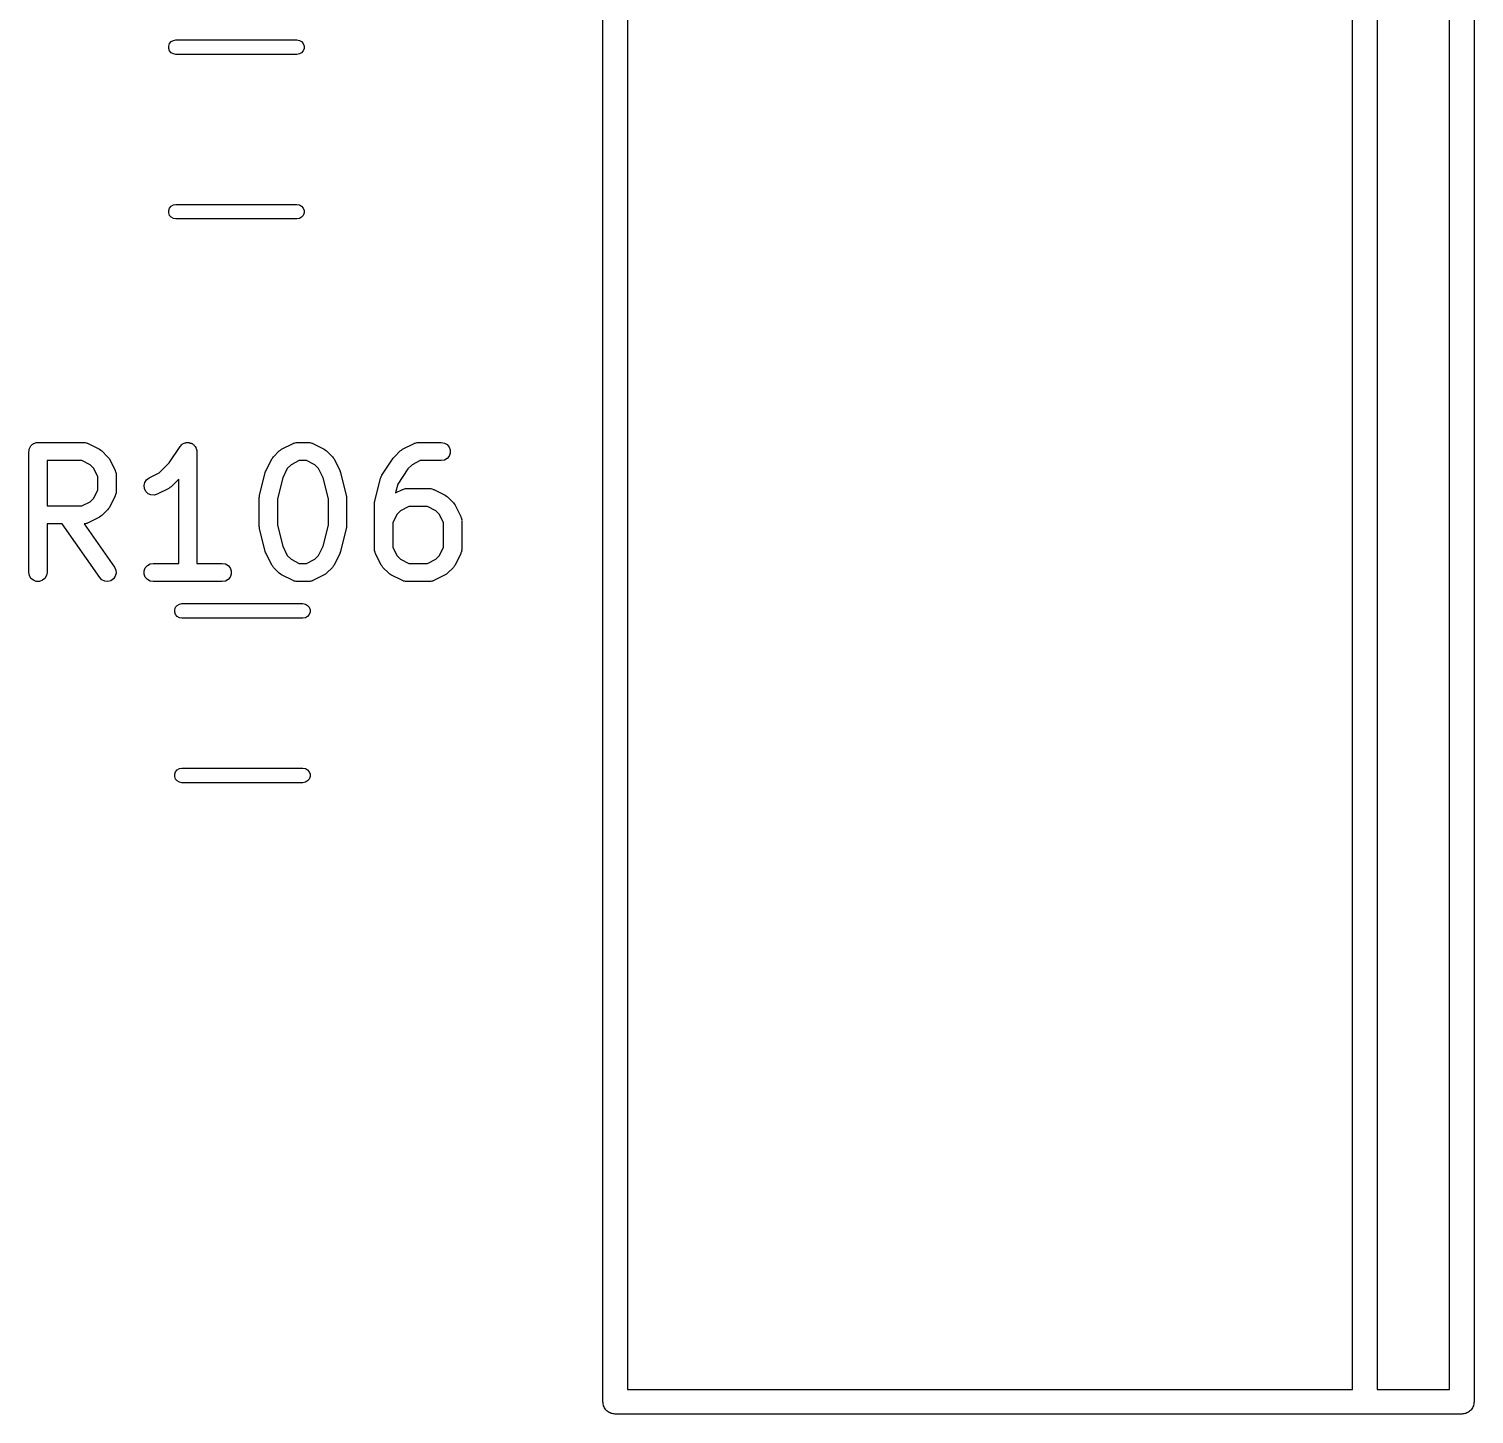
# Model space of a CAD drawing. Extents: x 142.1 to 238.7, y -137.2 to -60.7.
# Drawn here: x 226.71 to 238.65, y -113.27 to -101.82 of the extents above; entities that cross this region are included whole.
import ezdxf

# ---------------------------------------------------------------- set-up
doc = ezdxf.new("R2010")
doc.units = 0
doc.header["$MEASUREMENT"] = 0
doc.layers.add('BLACK', color=7, linetype='CONTINUOUS')

msp = doc.modelspace()

# ---------------------------------------------------------------- linework, layer by layer
at = {"layer": 'Black'}
for p, q in [((231.45, -113.169), (231.45, -101.57)), ((238.651, -101.57), (238.651, -113.169)), ((231.653, -101.672), (231.653, -113.067)), ((237.647, -113.067), (237.647, -101.672)), ((237.851, -101.672), (237.851, -113.067)), ((238.448, -113.067), (238.448, -101.672)), ((227.861, -101.96), (227.868, -101.94)), ((227.861, -101.98), (227.861, -101.96)), ((227.868, -102), (227.861, -101.98)), ((227.868, -101.94), (227.881, -101.924)), ((227.881, -102.016), (227.868, -102)), ((227.881, -101.924), (227.899, -101.914)), ((227.899, -102.026), (227.881, -102.016)), ((227.899, -101.914), (227.92, -101.91)), ((227.92, -101.91), (228.92, -101.91)), ((228.92, -101.91), (228.941, -101.914)), ((228.941, -101.914), (228.959, -101.924)), ((228.959, -102.016), (228.941, -102.026)), ((228.959, -101.924), (228.972, -101.94)), ((228.972, -102), (228.959, -102.016)), ((228.972, -101.94), (228.979, -101.96)), ((228.979, -101.98), (228.972, -102)), ((228.979, -101.96), (228.979, -101.98)), ((227.92, -102.03), (227.899, -102.026)), ((228.92, -102.03), (227.92, -102.03)), ((228.941, -102.026), (228.92, -102.03)), ((227.861, -103.32), (227.868, -103.3)), ((227.861, -103.34), (227.861, -103.32)), ((227.868, -103.3), (227.881, -103.284)), ((227.881, -103.284), (227.899, -103.274)), ((227.899, -103.274), (227.92, -103.27)), ((227.92, -103.27), (228.92, -103.27)), ((228.92, -103.27), (228.941, -103.274)), ((228.941, -103.274), (228.959, -103.284)), ((228.959, -103.284), (228.972, -103.3)), ((228.972, -103.3), (228.979, -103.32)), ((228.979, -103.32), (228.979, -103.34)), ((227.868, -103.36), (227.861, -103.34)), ((227.881, -103.376), (227.868, -103.36)), ((227.899, -103.386), (227.881, -103.376)), ((227.92, -103.39), (227.899, -103.386)), ((228.92, -103.39), (227.92, -103.39)), ((228.941, -103.386), (228.92, -103.39)), ((228.959, -103.376), (228.941, -103.386)), ((228.972, -103.36), (228.959, -103.376)), ((228.979, -103.34), (228.972, -103.36)), ((226.748, -105.245), (226.754, -105.242)), ((226.754, -105.242), (226.76, -105.241)), ((226.76, -105.241), (226.766, -105.239)), ((226.766, -105.239), (226.773, -105.239)), ((226.773, -105.239), (226.78, -105.237)), ((226.78, -105.237), (227.16, -105.237)), ((227.16, -105.237), (227.165, -105.238)), ((227.165, -105.238), (227.169, -105.238)), ((227.169, -105.238), (227.177, -105.24)), ((227.177, -105.24), (227.186, -105.242)), ((227.186, -105.242), (227.19, -105.244)), ((227.19, -105.244), (227.194, -105.245)), ((227.98, -105.247), (227.989, -105.244)), ((227.989, -105.244), (227.997, -105.24)), ((227.997, -105.24), (228.001, -105.24)), ((228.001, -105.24), (228.005, -105.239)), ((228.005, -105.239), (228.014, -105.239)), ((228.014, -105.239), (228.022, -105.238)), ((228.022, -105.238), (228.026, -105.239)), ((228.026, -105.239), (228.031, -105.239)), ((228.031, -105.239), (228.039, -105.242)), ((228.039, -105.242), (228.048, -105.244)), ((228.048, -105.244), (228.051, -105.246)), ((228.889, -105.245), (228.893, -105.244)), ((228.893, -105.244), (228.897, -105.242)), ((228.897, -105.242), (228.905, -105.24)), ((228.905, -105.24), (228.914, -105.238)), ((228.914, -105.238), (228.918, -105.238)), ((228.918, -105.238), (228.922, -105.237)), ((228.922, -105.237), (229.018, -105.237)), ((229.018, -105.237), (229.022, -105.238)), ((229.022, -105.238), (229.026, -105.238)), ((229.026, -105.238), (229.035, -105.24)), ((229.035, -105.24), (229.043, -105.242)), ((229.043, -105.242), (229.047, -105.244)), ((229.047, -105.244), (229.051, -105.245)), ((229.889, -105.245), (229.893, -105.244)), ((229.893, -105.244), (229.897, -105.242)), ((229.897, -105.242), (229.905, -105.24)), ((229.905, -105.24), (229.914, -105.238)), ((229.914, -105.238), (229.918, -105.238)), ((229.918, -105.238), (229.922, -105.237)), ((229.922, -105.237), (230.113, -105.237)), ((230.113, -105.237), (230.139, -105.242)), ((230.139, -105.242), (230.161, -105.255)), ((226.705, -105.312), (226.706, -105.306)), ((226.705, -106.312), (226.705, -105.312)), ((226.706, -105.299), (226.708, -105.293)), ((226.706, -105.306), (226.706, -105.299)), ((226.708, -105.293), (226.709, -105.287)), ((226.709, -105.287), (226.712, -105.281)), ((226.712, -105.281), (226.715, -105.275)), ((226.715, -105.275), (226.719, -105.27)), ((226.719, -105.27), (226.722, -105.264)), ((226.722, -105.264), (226.727, -105.26)), ((226.727, -105.26), (226.731, -105.255)), ((226.731, -105.255), (226.737, -105.252)), ((226.737, -105.252), (226.742, -105.247)), ((226.742, -105.247), (226.748, -105.245)), ((227.194, -105.245), (227.289, -105.293)), ((227.289, -105.293), (227.299, -105.3)), ((227.299, -105.3), (227.309, -105.307)), ((227.309, -105.307), (227.356, -105.355)), ((227.356, -105.355), (227.363, -105.364)), ((227.864, -105.407), (227.955, -105.271)), ((227.955, -105.271), (227.958, -105.268)), ((227.958, -105.268), (227.96, -105.264)), ((227.96, -105.264), (227.967, -105.258)), ((227.967, -105.258), (227.973, -105.252)), ((227.973, -105.252), (227.977, -105.25)), ((227.977, -105.25), (227.98, -105.247)), ((228.051, -105.246), (228.055, -105.247)), ((228.055, -105.247), (228.062, -105.253)), ((228.062, -105.253), (228.069, -105.258)), ((228.069, -105.258), (228.072, -105.262)), ((228.072, -105.262), (228.075, -105.264)), ((228.075, -105.264), (228.08, -105.272)), ((228.08, -105.272), (228.085, -105.279)), ((228.085, -105.279), (228.086, -105.283)), ((228.086, -105.283), (228.088, -105.287)), ((228.088, -105.287), (228.09, -105.296)), ((228.09, -105.296), (228.092, -105.304)), ((228.092, -105.304), (228.092, -105.308)), ((228.092, -105.308), (228.093, -105.312)), ((228.093, -105.312), (228.093, -106.237)), ((228.72, -105.364), (228.726, -105.355)), ((228.726, -105.355), (228.774, -105.307)), ((228.774, -105.307), (228.784, -105.3)), ((228.784, -105.3), (228.794, -105.293)), ((228.794, -105.293), (228.889, -105.245)), ((229.051, -105.245), (229.146, -105.293)), ((229.146, -105.293), (229.156, -105.3)), ((229.156, -105.3), (229.166, -105.307)), ((229.166, -105.307), (229.214, -105.355)), ((229.214, -105.355), (229.22, -105.364)), ((229.717, -105.366), (229.722, -105.361)), ((229.722, -105.361), (229.726, -105.355)), ((229.726, -105.355), (229.774, -105.307)), ((229.774, -105.307), (229.784, -105.3)), ((229.784, -105.3), (229.794, -105.293)), ((229.794, -105.293), (229.889, -105.245)), ((230.161, -105.255), (230.178, -105.275)), ((230.178, -105.35), (230.161, -105.37)), ((230.178, -105.275), (230.187, -105.299)), ((230.187, -105.325), (230.178, -105.35)), ((230.187, -105.299), (230.187, -105.325)), ((226.855, -105.387), (226.855, -105.761)), ((227.143, -105.387), (226.855, -105.387)), ((227.211, -105.422), (227.143, -105.387)), ((227.242, -105.452), (227.211, -105.422)), ((227.276, -105.521), (227.242, -105.452)), ((227.363, -105.364), (227.37, -105.374)), ((227.37, -105.374), (227.418, -105.469)), ((227.418, -105.469), (227.419, -105.473)), ((227.419, -105.473), (227.421, -105.477)), ((227.421, -105.477), (227.423, -105.486)), ((227.783, -105.489), (227.864, -105.407)), ((228.659, -105.485), (228.662, -105.477)), ((228.662, -105.477), (228.665, -105.469)), ((228.665, -105.469), (228.712, -105.374)), ((228.712, -105.374), (228.72, -105.364)), ((228.841, -105.452), (228.803, -105.529)), ((228.872, -105.422), (228.841, -105.452)), ((228.94, -105.387), (228.872, -105.422)), ((229, -105.387), (228.94, -105.387)), ((229.068, -105.422), (229, -105.387)), ((229.099, -105.452), (229.068, -105.422)), ((229.137, -105.529), (229.099, -105.452)), ((229.22, -105.364), (229.228, -105.374)), ((229.228, -105.374), (229.275, -105.469)), ((229.275, -105.469), (229.278, -105.477)), ((229.278, -105.477), (229.281, -105.485)), ((229.622, -105.509), (229.717, -105.366)), ((229.838, -105.455), (229.754, -105.581)), ((229.872, -105.422), (229.838, -105.455)), ((229.94, -105.387), (229.872, -105.422)), ((230.113, -105.387), (229.94, -105.387)), ((230.139, -105.383), (230.113, -105.387)), ((230.161, -105.37), (230.139, -105.383)), ((227.276, -105.628), (227.276, -105.521)), ((227.423, -105.486), (227.425, -105.494)), ((227.425, -105.494), (227.425, -105.499)), ((227.425, -105.499), (227.426, -105.503)), ((227.426, -105.503), (227.426, -105.646)), ((227.657, -105.594), (227.663, -105.568)), ((227.66, -105.619), (227.657, -105.594)), ((227.663, -105.568), (227.677, -105.547)), ((227.677, -105.547), (227.698, -105.531)), ((227.698, -105.531), (227.783, -105.489)), ((227.943, -105.541), (227.88, -105.604)), ((227.943, -106.237), (227.943, -105.541)), ((228.612, -105.675), (228.659, -105.485)), ((228.803, -105.529), (228.759, -105.703)), ((229.181, -105.703), (229.137, -105.529)), ((229.281, -105.485), (229.328, -105.675)), ((229.564, -105.723), (229.612, -105.532)), ((229.612, -105.532), (229.617, -105.521)), ((229.617, -105.521), (229.622, -105.509)), ((229.754, -105.581), (229.735, -105.655)), ((227.211, -105.727), (227.242, -105.697)), ((227.242, -105.697), (227.276, -105.628)), ((227.418, -105.679), (227.37, -105.774)), ((227.419, -105.675), (227.418, -105.679)), ((227.421, -105.671), (227.419, -105.675)), ((227.423, -105.663), (227.421, -105.671)), ((227.425, -105.654), (227.423, -105.663)), ((227.426, -105.646), (227.425, -105.65)), ((227.425, -105.65), (227.425, -105.654)), ((227.672, -105.643), (227.66, -105.619)), ((227.691, -105.661), (227.672, -105.643)), ((227.714, -105.671), (227.691, -105.661)), ((227.74, -105.673), (227.714, -105.671)), ((227.765, -105.665), (227.74, -105.673)), ((227.861, -105.618), (227.765, -105.665)), ((227.87, -105.61), (227.861, -105.618)), ((227.88, -105.604), (227.87, -105.61)), ((228.609, -105.693), (228.611, -105.684)), ((228.609, -105.931), (228.609, -105.693)), ((228.611, -105.684), (228.612, -105.675)), ((228.759, -105.703), (228.759, -105.922)), ((229.181, -105.922), (229.181, -105.703)), ((229.328, -105.675), (229.329, -105.684)), ((229.329, -105.684), (229.331, -105.693)), ((229.331, -105.693), (229.331, -105.931)), ((229.735, -105.655), (229.794, -105.626)), ((229.794, -105.626), (229.798, -105.625)), ((229.798, -105.625), (229.801, -105.623)), ((229.801, -105.623), (229.81, -105.621)), ((229.81, -105.621), (229.819, -105.619)), ((229.819, -105.619), (229.823, -105.619)), ((229.823, -105.619), (229.827, -105.618)), ((229.827, -105.618), (230.018, -105.618)), ((230.018, -105.618), (230.022, -105.619)), ((230.022, -105.619), (230.026, -105.619)), ((230.026, -105.619), (230.035, -105.621)), ((230.035, -105.621), (230.043, -105.623)), ((230.043, -105.623), (230.047, -105.625)), ((230.047, -105.625), (230.051, -105.626)), ((230.051, -105.626), (230.146, -105.674)), ((230.146, -105.674), (230.156, -105.681)), ((230.156, -105.681), (230.166, -105.688)), ((230.166, -105.688), (230.214, -105.736)), ((226.855, -105.761), (227.143, -105.761)), ((227.143, -105.761), (227.211, -105.727)), ((227.356, -105.794), (227.309, -105.842)), ((227.363, -105.784), (227.356, -105.794)), ((227.37, -105.774), (227.363, -105.784)), ((229.562, -105.741), (229.563, -105.732)), ((229.562, -106.122), (229.562, -105.741)), ((229.563, -105.732), (229.564, -105.723)), ((229.746, -105.833), (229.712, -105.902)), ((229.776, -105.803), (229.746, -105.833)), ((229.845, -105.768), (229.776, -105.803)), ((230, -105.768), (229.845, -105.768)), ((230.068, -105.803), (230, -105.768)), ((230.099, -105.833), (230.068, -105.803)), ((230.133, -105.902), (230.099, -105.833)), ((230.214, -105.736), (230.22, -105.745)), ((230.22, -105.745), (230.228, -105.755)), ((230.228, -105.755), (230.275, -105.85)), ((226.979, -105.911), (226.855, -105.911)), ((226.855, -105.911), (226.855, -106.312)), ((227.29, -106.355), (226.979, -105.911)), ((227.165, -105.91), (227.162, -105.911)), ((227.162, -105.911), (227.412, -106.269)), ((227.169, -105.911), (227.165, -105.91)), ((227.177, -105.908), (227.169, -105.911)), ((227.186, -105.907), (227.177, -105.908)), ((227.19, -105.905), (227.186, -105.907)), ((227.194, -105.903), (227.19, -105.905)), ((227.289, -105.856), (227.194, -105.903)), ((227.299, -105.848), (227.289, -105.856)), ((227.309, -105.842), (227.299, -105.848)), ((228.611, -105.94), (228.609, -105.931)), ((228.612, -105.95), (228.611, -105.94)), ((228.659, -106.14), (228.612, -105.95)), ((228.759, -105.922), (228.803, -106.096)), ((229.137, -106.096), (229.181, -105.922)), ((229.328, -105.95), (229.281, -106.14)), ((229.329, -105.94), (229.328, -105.95)), ((229.331, -105.931), (229.329, -105.94)), ((229.712, -105.902), (229.712, -106.104)), ((230.133, -106.104), (230.133, -105.902)), ((230.275, -105.85), (230.276, -105.854)), ((230.276, -105.854), (230.279, -105.858)), ((230.279, -105.858), (230.28, -105.867)), ((230.28, -105.867), (230.283, -105.875)), ((230.283, -105.875), (230.282, -105.88)), ((230.282, -105.88), (230.283, -105.884)), ((230.283, -105.884), (230.283, -106.122)), ((228.662, -106.148), (228.659, -106.14)), ((228.665, -106.155), (228.662, -106.148)), ((228.712, -106.251), (228.665, -106.155)), ((228.803, -106.096), (228.841, -106.173)), ((228.841, -106.173), (228.872, -106.203)), ((229.068, -106.203), (229.099, -106.173)), ((229.099, -106.173), (229.137, -106.096)), ((229.275, -106.155), (229.228, -106.251)), ((229.278, -106.148), (229.275, -106.155)), ((229.281, -106.14), (229.278, -106.148)), ((229.562, -106.126), (229.562, -106.122)), ((229.562, -106.13), (229.562, -106.126)), ((229.565, -106.139), (229.562, -106.13)), ((229.566, -106.148), (229.565, -106.139)), ((229.568, -106.151), (229.566, -106.148)), ((229.57, -106.155), (229.568, -106.151)), ((229.617, -106.251), (229.57, -106.155)), ((229.712, -106.104), (229.746, -106.173)), ((229.746, -106.173), (229.776, -106.203)), ((230.068, -106.203), (230.099, -106.173)), ((230.099, -106.173), (230.133, -106.104)), ((230.275, -106.155), (230.228, -106.251)), ((230.276, -106.151), (230.275, -106.155)), ((230.279, -106.148), (230.276, -106.151)), ((230.28, -106.139), (230.279, -106.148)), ((230.283, -106.13), (230.28, -106.139)), ((230.283, -106.122), (230.282, -106.126)), ((230.282, -106.126), (230.283, -106.13)), ((226.709, -106.338), (226.705, -106.312)), ((226.855, -106.312), (226.85, -106.338)), ((227.412, -106.269), (227.423, -106.293)), ((227.426, -106.319), (227.419, -106.344)), ((227.423, -106.293), (227.426, -106.319)), ((227.658, -106.299), (227.667, -106.275)), ((227.658, -106.325), (227.658, -106.299)), ((227.667, -106.275), (227.684, -106.255)), ((227.684, -106.255), (227.706, -106.242)), ((227.706, -106.242), (227.732, -106.237)), ((227.732, -106.237), (227.943, -106.237)), ((228.093, -106.237), (228.303, -106.237)), ((228.303, -106.237), (228.329, -106.242)), ((228.329, -106.242), (228.352, -106.255)), ((228.352, -106.255), (228.368, -106.275)), ((228.368, -106.275), (228.377, -106.299)), ((228.377, -106.299), (228.377, -106.325)), ((228.72, -106.26), (228.712, -106.251)), ((228.726, -106.27), (228.72, -106.26)), ((228.774, -106.318), (228.726, -106.27)), ((228.784, -106.325), (228.774, -106.318)), ((228.872, -106.203), (228.94, -106.237)), ((228.94, -106.237), (229, -106.237)), ((229, -106.237), (229.068, -106.203)), ((229.166, -106.318), (229.156, -106.325)), ((229.214, -106.27), (229.166, -106.318)), ((229.22, -106.26), (229.214, -106.27)), ((229.228, -106.251), (229.22, -106.26)), ((229.624, -106.26), (229.617, -106.251)), ((229.631, -106.27), (229.624, -106.26)), ((229.679, -106.318), (229.631, -106.27)), ((229.689, -106.325), (229.679, -106.318)), ((229.776, -106.203), (229.845, -106.237)), ((229.845, -106.237), (230, -106.237)), ((230, -106.237), (230.068, -106.203)), ((230.166, -106.318), (230.156, -106.325)), ((230.214, -106.27), (230.166, -106.318)), ((230.22, -106.26), (230.214, -106.27)), ((230.228, -106.251), (230.22, -106.26)), ((226.722, -106.361), (226.709, -106.338)), ((226.742, -106.377), (226.722, -106.361)), ((226.766, -106.386), (226.742, -106.377)), ((226.793, -106.386), (226.766, -106.386)), ((226.817, -106.377), (226.793, -106.386)), ((226.837, -106.361), (226.817, -106.377)), ((226.85, -106.338), (226.837, -106.361)), ((227.308, -106.374), (227.29, -106.355)), ((227.332, -106.385), (227.308, -106.374)), ((227.357, -106.387), (227.332, -106.385)), ((227.383, -106.38), (227.357, -106.387)), ((227.404, -106.365), (227.383, -106.38)), ((227.419, -106.344), (227.404, -106.365)), ((227.667, -106.35), (227.658, -106.325)), ((227.684, -106.37), (227.667, -106.35)), ((227.706, -106.383), (227.684, -106.37)), ((227.732, -106.387), (227.706, -106.383)), ((228.303, -106.387), (227.732, -106.387)), ((228.329, -106.383), (228.303, -106.387)), ((228.352, -106.37), (228.329, -106.383)), ((228.368, -106.35), (228.352, -106.37)), ((228.377, -106.325), (228.368, -106.35)), ((228.794, -106.332), (228.784, -106.325)), ((228.889, -106.379), (228.794, -106.332)), ((228.893, -106.381), (228.889, -106.379)), ((228.897, -106.383), (228.893, -106.381)), ((228.905, -106.384), (228.897, -106.383)), ((228.914, -106.387), (228.905, -106.384)), ((228.918, -106.387), (228.914, -106.387)), ((228.922, -106.387), (228.918, -106.387)), ((229.018, -106.387), (228.922, -106.387)), ((229.022, -106.387), (229.018, -106.387)), ((229.026, -106.387), (229.022, -106.387)), ((229.035, -106.384), (229.026, -106.387)), ((229.043, -106.383), (229.035, -106.384)), ((229.047, -106.381), (229.043, -106.383)), ((229.051, -106.379), (229.047, -106.381)), ((229.146, -106.332), (229.051, -106.379)), ((229.156, -106.325), (229.146, -106.332)), ((229.698, -106.332), (229.689, -106.325)), ((229.794, -106.379), (229.698, -106.332)), ((229.798, -106.381), (229.794, -106.379)), ((229.801, -106.383), (229.798, -106.381)), ((229.81, -106.384), (229.801, -106.383)), ((229.819, -106.387), (229.81, -106.384)), ((229.823, -106.387), (229.819, -106.387)), ((229.827, -106.387), (229.823, -106.387)), ((230.018, -106.387), (229.827, -106.387)), ((230.022, -106.387), (230.018, -106.387)), ((230.026, -106.387), (230.022, -106.387)), ((230.035, -106.384), (230.026, -106.387)), ((230.043, -106.383), (230.035, -106.384)), ((230.047, -106.381), (230.043, -106.383)), ((230.051, -106.379), (230.047, -106.381)), ((230.146, -106.332), (230.051, -106.379)), ((230.156, -106.325), (230.146, -106.332)), ((227.911, -106.62), (227.918, -106.6)), ((227.911, -106.64), (227.911, -106.62)), ((227.918, -106.66), (227.911, -106.64)), ((227.918, -106.6), (227.931, -106.584)), ((227.931, -106.676), (227.918, -106.66)), ((227.931, -106.584), (227.949, -106.574)), ((227.949, -106.686), (227.931, -106.676)), ((227.949, -106.574), (227.97, -106.57)), ((227.97, -106.57), (228.97, -106.57)), ((228.97, -106.57), (228.991, -106.574)), ((228.991, -106.574), (229.009, -106.584)), ((229.009, -106.676), (228.991, -106.686)), ((229.009, -106.584), (229.022, -106.6)), ((229.022, -106.66), (229.009, -106.676)), ((229.022, -106.6), (229.029, -106.62)), ((229.029, -106.64), (229.022, -106.66)), ((229.029, -106.62), (229.029, -106.64)), ((227.97, -106.69), (227.949, -106.686)), ((228.97, -106.69), (227.97, -106.69)), ((228.991, -106.686), (228.97, -106.69)), ((227.911, -107.98), (227.918, -107.96)), ((227.911, -108), (227.911, -107.98)), ((227.918, -107.96), (227.931, -107.944)), ((227.931, -107.944), (227.949, -107.934)), ((227.949, -107.934), (227.97, -107.93)), ((227.97, -107.93), (228.97, -107.93)), ((228.97, -107.93), (228.991, -107.934)), ((228.991, -107.934), (229.009, -107.944)), ((229.009, -107.944), (229.022, -107.96)), ((229.022, -107.96), (229.029, -107.98)), ((229.029, -107.98), (229.029, -108)), ((227.918, -108.02), (227.911, -108)), ((227.931, -108.036), (227.918, -108.02)), ((227.949, -108.046), (227.931, -108.036)), ((227.97, -108.05), (227.949, -108.046)), ((228.97, -108.05), (227.97, -108.05)), ((228.991, -108.046), (228.97, -108.05)), ((229.009, -108.036), (228.991, -108.046)), ((229.022, -108.02), (229.009, -108.036)), ((229.029, -108), (229.022, -108.02)), ((231.653, -113.067), (237.647, -113.067)), ((237.851, -113.067), (238.448, -113.067)), ((231.451, -113.177), (231.45, -113.169)), ((231.451, -113.186), (231.451, -113.177)), ((231.454, -113.195), (231.451, -113.186)), ((231.456, -113.203), (231.454, -113.195)), ((231.46, -113.211), (231.456, -113.203)), ((231.463, -113.219), (231.46, -113.211)), ((231.469, -113.226), (231.463, -113.219)), ((231.474, -113.234), (231.469, -113.226)), ((231.48, -113.24), (231.474, -113.234)), ((231.486, -113.247), (231.48, -113.24)), ((231.494, -113.251), (231.486, -113.247)), ((238.614, -113.247), (238.607, -113.251)), ((238.62, -113.24), (238.614, -113.247)), ((238.627, -113.234), (238.62, -113.24)), ((238.631, -113.226), (238.627, -113.234)), ((238.637, -113.219), (238.631, -113.226)), ((238.64, -113.211), (238.637, -113.219)), ((238.645, -113.203), (238.64, -113.211)), ((238.646, -113.195), (238.645, -113.203)), ((238.649, -113.186), (238.646, -113.195)), ((238.651, -113.169), (238.649, -113.177)), ((238.649, -113.177), (238.649, -113.186)), ((231.501, -113.257), (231.494, -113.251)), ((231.509, -113.26), (231.501, -113.257)), ((231.517, -113.264), (231.509, -113.26)), ((231.525, -113.266), (231.517, -113.264)), ((231.534, -113.269), (231.525, -113.266)), ((231.543, -113.269), (231.534, -113.269)), ((231.551, -113.27), (231.543, -113.269)), ((237.749, -113.27), (231.551, -113.27)), ((238.549, -113.27), (237.749, -113.27)), ((238.558, -113.269), (238.549, -113.27)), ((238.567, -113.269), (238.558, -113.269)), ((238.575, -113.266), (238.567, -113.269)), ((238.584, -113.264), (238.575, -113.266)), ((238.592, -113.26), (238.584, -113.264)), ((238.6, -113.257), (238.592, -113.26)), ((238.607, -113.251), (238.6, -113.257))]:
    msp.add_line(p, q, dxfattribs=at)

doc.saveas('drawing.dxf')
